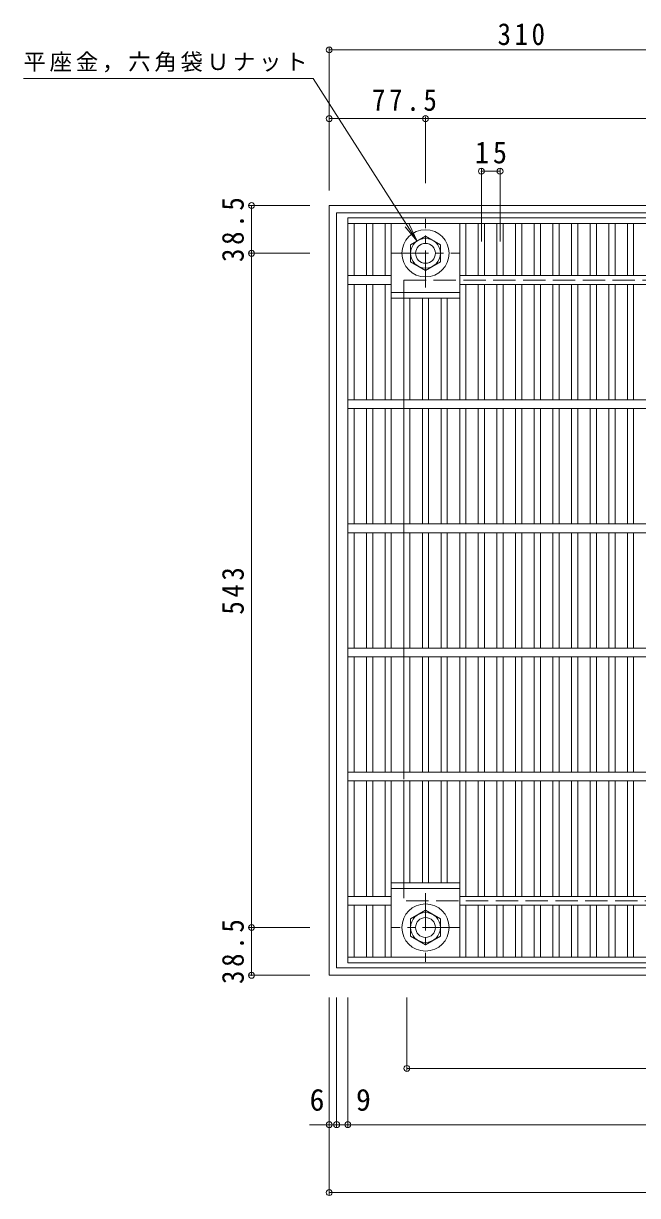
# Model space of a CAD drawing. Units: millimetres at full size, sheet at 1:6. Extents: x -959 to 940, y -829 to 816.
# Drawn here: x -959 to -465, y -228 to 716 of the extents above; entities that cross this region are included whole.
import ezdxf
from ezdxf.enums import TextEntityAlignment as Align

# ---------------------------------------------------------------- set-up
doc = ezdxf.new("R2010")
doc.units = ezdxf.units.MM
doc.header["$LTSCALE"] = 6
doc.header["$PDMODE"] = 32
doc.header["$PDSIZE"] = 4.8
doc.linetypes.add('CHAIN1', pattern=[8, 5, -1, 1, -1])
doc.linetypes.add('DASHED3', pattern=[4, 3, -1])
for name, color, linetype, lineweight in [('E-1', 2, 'Continuous', 9), ('E-2', 3, 'Continuous', 9), ('E-4', 7, 'Continuous', 9), ('E-5', 7, 'Continuous', 9)]:
    doc.layers.add(name, color=color, linetype=linetype, lineweight=lineweight)
doc.styles.add('ＭＳ ゴシック', font='')
doc.styles.get('ＭＳ ゴシック').set_extended_font_data('MS Gothic')

msp = doc.modelspace()

# ---------------------------------------------------------------- linework, layer by layer
at = {"layer": 'E-1'}
for p, q in [((-712.944, 569.384), (-92.944, 569.384)), ((-712.944, 569.384), (-712.944, -50.616)), ((-706.944, 563.384), (-98.944, 563.384)), ((-706.944, 563.384), (-706.944, -44.616)), ((-647.444, 537.812), (-635.444, 544.74)), ((-635.444, 544.74), (-623.444, 537.812)), ((-647.444, 523.955), (-647.444, 537.812)), ((-623.444, 537.812), (-623.444, 523.955)), ((-635.444, 517.027), (-647.444, 523.955)), ((-623.444, 523.955), (-635.444, 517.027)), ((-647.445, -5.188), (-635.444, 1.741)), ((-635.444, 1.741), (-623.445, -5.188)), ((-647.445, -19.044), (-647.445, -5.188)), ((-623.445, -5.188), (-623.445, -19.044)), ((-635.444, -25.973), (-647.445, -19.044)), ((-623.445, -19.044), (-635.444, -25.973)), ((-706.944, -44.616), (-98.944, -44.616)), ((-712.944, -50.616), (-92.944, -50.616))]:
    msp.add_line(p, q, dxfattribs=at)
at = {"layer": 'E-1', "linetype": 'CHAIN1'}
for p, q in [((-635.444, 503.247), (-635.444, 558.521)), ((-663.081, 530.884), (-607.808, 530.884)), ((-635.444, 15.52), (-635.444, -39.753)), ((-607.808, -12.116), (-663.081, -12.116))]:
    msp.add_line(p, q, dxfattribs=at)
at = {"layer": 'E-1', "linetype": 'DASHED3'}
for p, q in [((-652.944, 509.384), (-152.944, 509.384)), ((-652.944, 509.384), (-652.944, 9.384)), ((-152.944, 9.384), (-652.944, 9.384))]:
    msp.add_line(p, q, dxfattribs=at)
at = {"layer": 'E-1'}
for centre, radius in [((-635.444, 530.884), 19), ((-635.444, 530.884), 12), ((-635.444, 530.884), 8), ((-635.444, -12.116), 19), ((-635.444, -12.116), 12), ((-635.444, -12.116), 8)]:
    msp.add_circle(centre, radius, dxfattribs=at)
at = {"layer": 'E-2'}
for p, q in [((-697.944, 559.384), (-107.944, 559.384)), ((-697.944, -40.616), (-697.944, 559.384)), ((-697.944, 554.884), (-107.944, 554.884)), ((-692.944, 512.884), (-692.944, 554.884)), ((-682.944, 512.884), (-682.944, 554.884)), ((-677.944, 512.884), (-677.944, 554.884)), ((-667.944, 512.884), (-667.944, 554.884)), ((-662.944, 412.884), (-662.944, 554.884)), ((-607.944, 412.884), (-607.944, 554.884)), ((-602.944, 512.884), (-602.944, 554.884)), ((-592.944, 512.884), (-592.944, 554.884)), ((-587.944, 512.884), (-587.944, 554.884)), ((-577.944, 512.884), (-577.944, 554.884)), ((-572.944, 512.884), (-572.944, 554.884)), ((-562.944, 512.884), (-562.944, 554.884)), ((-557.944, 512.884), (-557.944, 554.884)), ((-547.944, 512.884), (-547.944, 554.884)), ((-542.944, 512.884), (-542.944, 554.884)), ((-532.944, 512.884), (-532.944, 554.884)), ((-527.944, 512.884), (-527.944, 554.884)), ((-517.944, 512.884), (-517.944, 554.884)), ((-512.944, 512.884), (-512.944, 554.884)), ((-502.944, 512.884), (-502.944, 554.884)), ((-497.944, 512.884), (-497.944, 554.884)), ((-487.944, 512.884), (-487.944, 554.884)), ((-482.944, 512.884), (-482.944, 554.884)), ((-472.944, 512.884), (-472.944, 554.884)), ((-467.944, 512.884), (-467.944, 554.884)), ((-662.944, 512.884), (-697.944, 512.884)), ((-197.944, 512.884), (-607.944, 512.884)), ((-662.944, 505.884), (-697.944, 505.884)), ((-692.944, 412.884), (-692.944, 505.884)), ((-682.944, 412.884), (-682.944, 505.884)), ((-677.944, 412.884), (-677.944, 505.884)), ((-667.944, 412.884), (-667.944, 505.884)), ((-197.944, 505.884), (-607.944, 505.884)), ((-602.944, 412.884), (-602.944, 505.884)), ((-592.944, 412.884), (-592.944, 505.884)), ((-587.944, 412.884), (-587.944, 505.884)), ((-577.944, 412.884), (-577.944, 505.884)), ((-572.944, 412.884), (-572.944, 505.884)), ((-562.944, 412.884), (-562.944, 505.884)), ((-557.944, 412.884), (-557.944, 505.884)), ((-547.944, 412.884), (-547.944, 505.884)), ((-542.944, 412.884), (-542.944, 505.884)), ((-532.944, 412.884), (-532.944, 505.884)), ((-527.944, 412.884), (-527.944, 505.884)), ((-517.944, 412.884), (-517.944, 505.884)), ((-512.944, 412.884), (-512.944, 505.884)), ((-502.944, 412.884), (-502.944, 505.884)), ((-497.944, 412.884), (-497.944, 505.884)), ((-487.944, 412.884), (-487.944, 505.884)), ((-482.944, 412.884), (-482.944, 505.884)), ((-472.944, 412.884), (-472.944, 505.884)), ((-467.944, 412.884), (-467.944, 505.884)), ((-662.944, 499.384), (-608.304, 499.384)), ((-662.944, 494.884), (-608.304, 494.884)), ((-652.944, 412.884), (-652.944, 494.884)), ((-647.944, 412.884), (-647.944, 494.884)), ((-637.944, 412.884), (-637.944, 494.884)), ((-632.944, 412.884), (-632.944, 494.884)), ((-622.944, 412.884), (-622.944, 494.884)), ((-617.944, 412.884), (-617.944, 494.884)), ((-109.945, 412.884), (-697.944, 412.884)), ((-109.945, 405.884), (-697.944, 405.884)), ((-692.944, 312.884), (-692.944, 405.884)), ((-682.944, 312.884), (-682.944, 405.884)), ((-677.944, 312.884), (-677.944, 405.884)), ((-667.944, 312.884), (-667.944, 405.884)), ((-662.944, 312.884), (-662.944, 405.884)), ((-652.944, 312.884), (-652.944, 405.884)), ((-647.944, 312.884), (-647.944, 405.884)), ((-637.944, 312.884), (-637.944, 405.884)), ((-632.944, 312.884), (-632.944, 405.884)), ((-622.944, 312.884), (-622.944, 405.884)), ((-617.944, 312.884), (-617.944, 405.884)), ((-607.944, 312.884), (-607.944, 405.884)), ((-602.944, 312.884), (-602.944, 405.884)), ((-592.944, 312.884), (-592.944, 405.884)), ((-587.944, 312.884), (-587.944, 405.884)), ((-577.944, 312.884), (-577.944, 405.884)), ((-572.944, 312.884), (-572.944, 405.884)), ((-562.944, 312.884), (-562.944, 405.884)), ((-557.944, 312.884), (-557.944, 405.884)), ((-547.944, 312.884), (-547.944, 405.884)), ((-542.944, 312.884), (-542.944, 405.884)), ((-532.944, 312.884), (-532.944, 405.884)), ((-527.944, 312.884), (-527.944, 405.884)), ((-517.944, 312.884), (-517.944, 405.884)), ((-512.944, 312.884), (-512.944, 405.884)), ((-502.944, 312.884), (-502.944, 405.884)), ((-497.944, 312.884), (-497.944, 405.884)), ((-487.944, 312.884), (-487.944, 405.884)), ((-482.944, 312.884), (-482.944, 405.884)), ((-472.944, 312.884), (-472.944, 405.884)), ((-467.944, 312.884), (-467.944, 405.884)), ((-109.945, 312.884), (-697.944, 312.884)), ((-109.945, 305.884), (-697.944, 305.884)), ((-692.944, 212.884), (-692.944, 305.884)), ((-682.944, 212.884), (-682.944, 305.884)), ((-677.944, 212.884), (-677.944, 305.884)), ((-667.944, 212.884), (-667.944, 305.884)), ((-662.944, 212.884), (-662.944, 305.884)), ((-652.944, 212.884), (-652.944, 305.884)), ((-647.944, 212.884), (-647.944, 305.884)), ((-637.944, 212.884), (-637.944, 305.884)), ((-632.944, 212.884), (-632.944, 305.884)), ((-622.944, 212.884), (-622.944, 305.884)), ((-617.944, 212.884), (-617.944, 305.884)), ((-607.944, 212.884), (-607.944, 305.884)), ((-602.944, 212.884), (-602.944, 305.884)), ((-592.944, 212.884), (-592.944, 305.884)), ((-587.944, 212.884), (-587.944, 305.884)), ((-577.944, 212.884), (-577.944, 305.884)), ((-572.944, 212.884), (-572.944, 305.884)), ((-562.944, 212.884), (-562.944, 305.884)), ((-557.944, 212.884), (-557.944, 305.884)), ((-547.944, 212.884), (-547.944, 305.884)), ((-542.944, 212.884), (-542.944, 305.884)), ((-532.944, 212.884), (-532.944, 305.884)), ((-527.944, 212.884), (-527.944, 305.884)), ((-517.944, 212.884), (-517.944, 305.884)), ((-512.944, 212.884), (-512.944, 305.884)), ((-502.944, 212.884), (-502.944, 305.884)), ((-497.944, 212.884), (-497.944, 305.884)), ((-487.944, 212.884), (-487.944, 305.884)), ((-482.944, 212.884), (-482.944, 305.884)), ((-472.944, 212.884), (-472.944, 305.884)), ((-467.944, 212.884), (-467.944, 305.884)), ((-109.945, 212.884), (-697.944, 212.884)), ((-109.945, 205.884), (-697.944, 205.884)), ((-692.944, 112.884), (-692.944, 205.884)), ((-682.944, 112.884), (-682.944, 205.884)), ((-677.944, 112.884), (-677.944, 205.884)), ((-667.944, 112.884), (-667.944, 205.884)), ((-662.944, 112.884), (-662.944, 205.884)), ((-652.944, 112.884), (-652.944, 205.884)), ((-647.944, 112.884), (-647.944, 205.884)), ((-637.944, 112.884), (-637.944, 205.884)), ((-632.944, 112.884), (-632.944, 205.884)), ((-622.944, 112.884), (-622.944, 205.884)), ((-617.944, 112.884), (-617.944, 205.884)), ((-607.944, 112.884), (-607.944, 205.884)), ((-602.944, 112.884), (-602.944, 205.884)), ((-592.944, 112.884), (-592.944, 205.884)), ((-587.944, 112.884), (-587.944, 205.884)), ((-577.944, 112.884), (-577.944, 205.884)), ((-572.944, 112.884), (-572.944, 205.884)), ((-562.944, 112.884), (-562.944, 205.884)), ((-557.944, 112.884), (-557.944, 205.884)), ((-547.944, 112.884), (-547.944, 205.884)), ((-542.944, 112.884), (-542.944, 205.884)), ((-532.944, 112.884), (-532.944, 205.884)), ((-527.944, 112.884), (-527.944, 205.884)), ((-517.944, 112.884), (-517.944, 205.884)), ((-512.944, 112.884), (-512.944, 205.884)), ((-502.944, 112.884), (-502.944, 205.884)), ((-497.944, 112.884), (-497.944, 205.884)), ((-487.944, 112.884), (-487.944, 205.884)), ((-482.944, 112.884), (-482.944, 205.884)), ((-472.944, 112.884), (-472.944, 205.884)), ((-467.944, 112.884), (-467.944, 205.884)), ((-109.945, 112.884), (-697.944, 112.884)), ((-109.945, 105.884), (-697.944, 105.884)), ((-692.944, 12.884), (-692.944, 105.884)), ((-682.944, 12.884), (-682.944, 105.884)), ((-677.944, 12.884), (-677.944, 105.884)), ((-667.944, 12.884), (-667.944, 105.884)), ((-662.944, -36.116), (-662.944, 105.884)), ((-652.944, 23.884), (-652.944, 105.884)), ((-647.944, 23.884), (-647.944, 105.884)), ((-637.944, 23.884), (-637.944, 105.884)), ((-632.944, 23.884), (-632.944, 105.884)), ((-622.944, 23.884), (-622.944, 105.884)), ((-617.944, 23.884), (-617.944, 105.884)), ((-607.944, -36.116), (-607.944, 105.884)), ((-602.944, 12.884), (-602.944, 105.884)), ((-592.944, 12.884), (-592.944, 105.884)), ((-587.944, 12.884), (-587.944, 105.884)), ((-577.944, 12.884), (-577.944, 105.884)), ((-572.944, 12.884), (-572.944, 105.884)), ((-562.944, 12.884), (-562.944, 105.884)), ((-557.944, 12.884), (-557.944, 105.884)), ((-547.944, 12.884), (-547.944, 105.884)), ((-542.944, 12.884), (-542.944, 105.884)), ((-532.944, 12.884), (-532.944, 105.884)), ((-527.944, 12.884), (-527.944, 105.884)), ((-517.944, 12.884), (-517.944, 105.884)), ((-512.944, 12.884), (-512.944, 105.884)), ((-502.944, 12.884), (-502.944, 105.884)), ((-497.944, 12.884), (-497.944, 105.884)), ((-487.944, 12.884), (-487.944, 105.884)), ((-482.944, 12.884), (-482.944, 105.884)), ((-472.944, 12.884), (-472.944, 105.884)), ((-467.944, 12.884), (-467.944, 105.884)), ((-662.944, 23.884), (-607.944, 23.884)), ((-662.944, 19.384), (-607.944, 19.384)), ((-662.944, 12.884), (-697.944, 12.884)), ((-197.944, 12.884), (-607.944, 12.884)), ((-662.944, 5.884), (-697.944, 5.884)), ((-692.944, -36.116), (-692.944, 5.884)), ((-682.944, -36.116), (-682.944, 5.884)), ((-677.944, -36.116), (-677.944, 5.884)), ((-667.944, -36.116), (-667.944, 5.884)), ((-197.944, 5.884), (-607.944, 5.884)), ((-602.944, -36.116), (-602.944, 5.884)), ((-592.944, -36.116), (-592.944, 5.884)), ((-587.944, -36.116), (-587.944, 5.884)), ((-577.944, -36.116), (-577.944, 5.884)), ((-572.944, -36.116), (-572.944, 5.884)), ((-562.944, -36.116), (-562.944, 5.884)), ((-557.944, -36.116), (-557.944, 5.884)), ((-547.944, -36.116), (-547.944, 5.884)), ((-542.944, -36.116), (-542.944, 5.884)), ((-532.944, -36.116), (-532.944, 5.884)), ((-527.944, -36.116), (-527.944, 5.884)), ((-517.944, -36.116), (-517.944, 5.884)), ((-512.944, -36.116), (-512.944, 5.884)), ((-502.944, -36.116), (-502.944, 5.884)), ((-497.944, -36.116), (-497.944, 5.884)), ((-487.944, -36.116), (-487.944, 5.884)), ((-482.944, -36.116), (-482.944, 5.884)), ((-472.944, -36.116), (-472.944, 5.884)), ((-467.944, -36.116), (-467.944, 5.884)), ((-107.944, -36.116), (-697.944, -36.116)), ((-107.944, -40.616), (-697.944, -40.616))]:
    msp.add_line(p, q, dxfattribs=at)
at = {"layer": 'E-4'}
for p, q in [((-712.944, 696.552), (-712.944, 581.384)), ((-712.944, 694.752), (-402.944, 694.752)), ((-712.944, 639.383), (-635.444, 639.383)), ((-635.444, 641.183), (-635.444, 587.383)), ((-635.444, 639.383), (-170.444, 639.383)), ((-590.444, 598.835), (-590.444, 540.307)), ((-590.444, 597.035), (-575.444, 597.035)), ((-575.444, 598.835), (-575.444, 540.307)), ((-777.244, 569.383), (-728.444, 569.383)), ((-775.444, 530.884), (-775.444, 569.383)), ((-777.244, 530.884), (-728.444, 530.884)), ((-775.444, -12.116), (-775.444, 530.884)), ((-777.244, -12.116), (-728.444, -12.116)), ((-775.444, -50.616), (-775.444, -12.116)), ((-777.244, -50.616), (-728.444, -50.616)), ((-712.944, -227.416), (-712.944, -68.616)), ((-706.944, -172.732), (-706.944, -68.616)), ((-697.944, -172.732), (-697.944, -68.616)), ((-650.444, -127.416), (-650.444, -68.616)), ((-650.444, -125.616), (-150.444, -125.616)), ((-712.944, -170.932), (-728.744, -170.932)), ((-712.944, -170.932), (-706.944, -170.932)), ((-706.944, -170.932), (-697.944, -170.932)), ((-697.944, -170.932), (-107.944, -170.932)), ((-712.944, -225.616), (-92.944, -225.616))]:
    msp.add_line(p, q, dxfattribs=at)
for p in [(-712.944, 694.752), (-712.944, 639.383), (-635.444, 639.383), (-590.444, 597.035), (-575.444, 597.035), (-775.444, 569.383), (-775.444, 530.884), (-775.444, -12.116), (-775.444, -50.616), (-650.444, -125.616), (-712.944, -170.932), (-706.944, -170.932), (-697.944, -170.932), (-712.944, -225.616)]:
    msp.add_point(p, dxfattribs=at)
at = {"layer": 'E-5'}
for p, q in [((-725.96, 671.604), (-958.96, 671.604)), ((-642.258, 540.762), (-648.623, 554.345))]:
    msp.add_line(p, q, dxfattribs=at)
msp.add_lwpolyline([(-725.96, 671.604), (-642.258, 540.762), (-651.921, 552.235)], dxfattribs=at)

# ---------------------------------------------------------------- texts
at = {"layer": 'E-4', "color": 2, "style": 'ＭＳ ゴシック'}
for s, p in [('6', (-728.744, -164.932)), ('9', (-691.37, -164.932))]:
    msp.add_text(s, height=17.6, dxfattribs=at).set_placement(p, align=Align.BOTTOM_LEFT)
at = {"layer": 'E-4', "color": 2, "char_height": 17.6, "attachment_point": 7, "style": 'ＭＳ ゴシック'}
for s, insert in [('\\T1.27;\\W0.9;310', (-577.444, 698.352)), ('\\T1.28;\\W0.9;77.5', (-678.478, 645.383)), ('\\T1.27;\\W0.95;15', (-595.694, 603.035))]:
    msp.add_mtext(s, dxfattribs=dict(at, insert=insert))
at = {"layer": 'E-4', "color": 2, "char_height": 17.6, "attachment_point": 7, "rotation": 90, "style": 'ＭＳ ゴシック'}
for s, insert in [('\\T1.28;\\W0.9;38.5', (-781.444, 523.884)), ('\\T1.27;\\W0.9;543', (-781.444, 239.884)), ('\\T1.28;\\W0.9;38.5', (-781.444, -57.616))]:
    msp.add_mtext(s, dxfattribs=dict(at, insert=insert))
at = {"layer": 'E-5', "insert": (-958.96, 676.604), "char_height": 13.2, "attachment_point": 7, "style": 'ＭＳ ゴシック'}
msp.add_mtext('\\T1.17;平座金，六角袋Ｕナット', dxfattribs=at)

doc.saveas('drawing.dxf')
